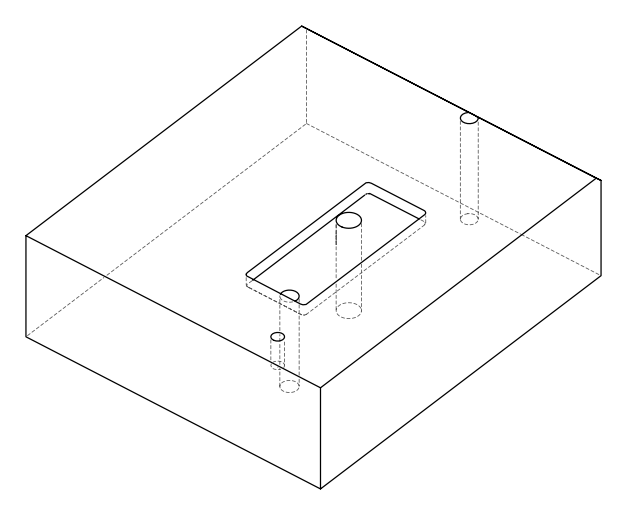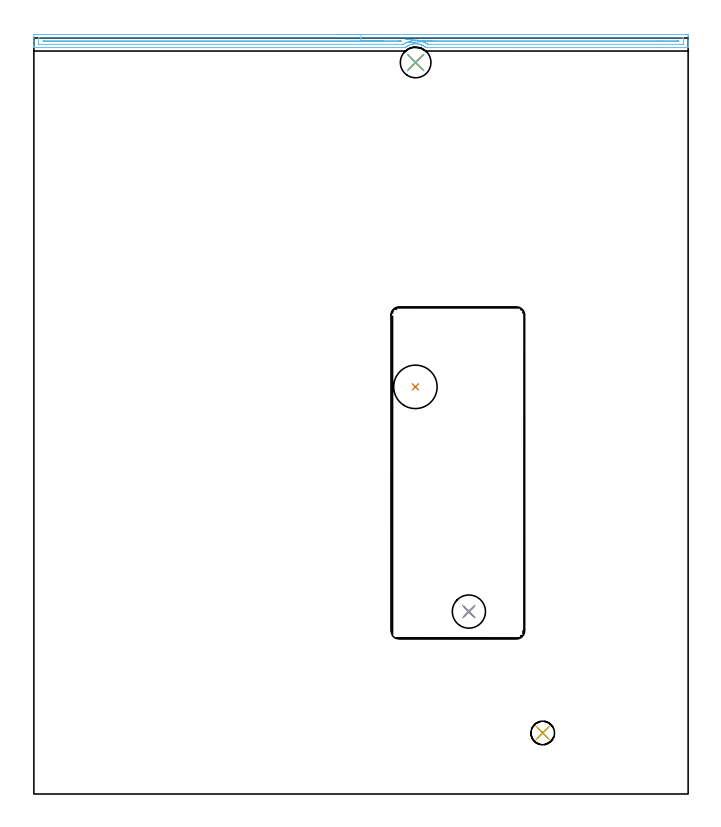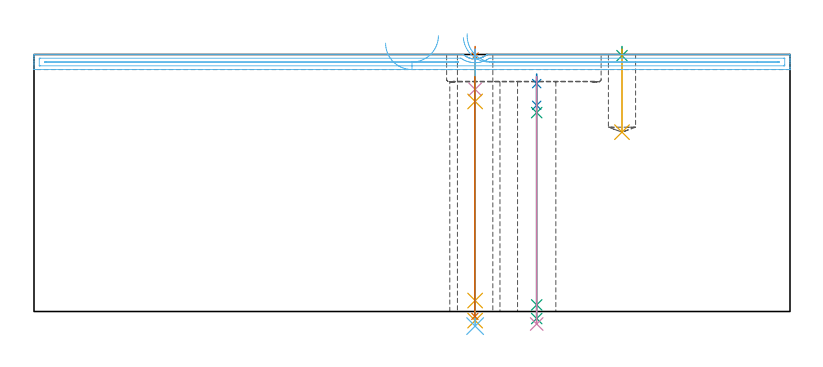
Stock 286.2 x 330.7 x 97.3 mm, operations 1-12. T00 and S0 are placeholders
(PLAN: 13 operations, 10 tool changes, 51.7 min)
(1 SPOT_DRILL | STEP1HOLE | NXT0321_9005460120000 | 0.03 min | 1 mm3)
(2 SPOT_DRILL_1 | STEP1HOLE_2 | NXT0321_9005460120000 | 0.03 min | 1088 mm3)
(3 SPOT_DRILL_2 | STEP1POCKET | NXT0321_9005460120000 | 0.03 min | 1 mm3)
(4 DRILL_BLIND_HOLE_INTO_CENTER | STEP1HOLE | NXT0301_059 | 0.06 min | 733 mm3)
(5 GUN_DRILL_THROUGH_HOLE | STEP1HOLE | UGT0307_005 | 0.48 min | 4584 mm3)
(6 DRILL_TO_ENLARGE_THROUGH_HOLE | STEP1HOLE | UGT0301_268 | 0.42 min | 8377 mm3)
(7 INDEXABLE_INSERT_DRILL_THROUGH_HOLE_FROM_SOLID | STEP1HOLE_1 | NXT0302_009 | 0.37 min | 27557 mm3)
(8 DRILL_BLIND_HOLE_INTO_CENTER_1 | STEP1HOLE_2 | NXT0301_030 | 0.05 min | 224 mm3)
(9 GUN_DRILL_THROUGH_HOLE_1 | STEP1HOLE_2 | UGT0307_001 | 0.43 min | 1526 mm3)
(10 SPADE_DRILL_TO_ENLARGE_THROUGH_HOLE | STEP1HOLE_2 | UGT0306_005 | 0.38 min | 13204 mm3)
(11 DRILL_BLIND_HOLE_INTO_CENTER_2 | STEP1POCKET | NXT0301_074 | 0.13 min | 2336 mm3)
(12 AREA_MILL | FG_CHAMFER_SURFACE | UGT0205_001 | 7.05 min | 4648 mm3)
(13 MILL_RECTANGULAR_POCKET | POCKET_RECTANGULAR_STRAIGHT | NXT0201_002 | Follow Part, ap 1.5, ae 75% | 42.23 min | 83536 mm3)
(TOOL NXT0321_9005460120000 | NC Spot Drill, 142deg, 12mm, Carbide, Uncoated | D12 PA142 FL30 Z2)
(TOOL NXT0301_059 | Carbide Drill 8.8mm [860.1-0880-026A1-MM 2214] | D8.8 PA140 FL47 Z2)
(TOOL UGT0307_005 | Gun Drill 8.3 mm | D8.3 PA130 FL24 Z1)
(TOOL UGT0301_268 | Twist Drill 13.4 mm | D13.4 PA118 FL108 Z2)
(TOOL NXT0302_009 | Index. Insert Drill 19mm [880-D1900L25-05] | D19 PA176 FL95 Z2)
(TOOL NXT0301_030 | Carbide Drill 5.9mm [860.1-0590-018A1-MM 2214] | D5.9 PA140 FL28 Z2)
(TOOL UGT0307_001 | Gun Drill 5 mm | D5 PA130 FL24 Z1)
(TOOL UGT0306_005 | Spade Drill 14.5mm | D14.5 PA132 FL10 Z2)
(TOOL NXT0301_074 | Carbide Drill 10.3mm [860.1-1030-031A1-MM 2214] | D10.3 PA140 FL55 Z2)
(TOOL UGT0205_001 | Chamfer Mill 20 x 3 x 45 deg. | D20 FL50 Z2)
(TOOL NXT0201_002 | ENDMILL 6mm [R216.24-06050CBC13P 1620] | D6 R1 FL13 Z4)
(OP 1 SPOT_DRILL)
G17 G21 G94 G90
T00 M6
G54
G17 G0 G90 X167. Y320. S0 M3
G43 Z107.3 H0
G94 G81 G98 Z96.723 F250. R100.3
G80
M5
M2
(OP 2 SPOT_DRILL_1)
G17 G21 G94 G90
T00 M6
G54
G17 G0 G90 X190.3 Y79.8 S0 M3
G43 Z107.3 H0
G94 G81 G98 Z86.276 F250. R89.9
G80
M5
M2
(OP 3 SPOT_DRILL_2)
G17 G21 G94 G90
T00 M6
G54
G17 G0 G90 X222.6 Y26.7 S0 M3
G43 Z107.3 H0
G94 G81 G98 Z96.857 F250. R100.3
G80
M5
M2
(OP 4 DRILL_BLIND_HOLE_INTO_CENTER)
G17 G21 G94 G90
T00 M6
G54
G17 G0 G90 X167. Y320. S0 M3
G43 Z107.3 H1
G94 G81 G98 Z84.1 F250. R99.3
G80
M5
M2
(OP 5 GUN_DRILL_THROUGH_HOLE)
G17 G21 G94 G90
T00 M6
G54
G17 G0 G90 X167. Y320. M8
G43 Z107.3 H0
Z94.153
S716 M3
G94 G1 Z79.525 F125. M26
G4 X.084
Z4.15 F250.
G4 X.084
Z-3.435 F125.
G4 X.084
M5
M9
G0 Z94.153
Z107.3
M2
(OP 6 DRILL_TO_ENLARGE_THROUGH_HOLE)
G17 G21 G94 G90
T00 M6
G54
G17 G0 G90 X167. Y320. S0 M3
G43 Z107.3 H0
G94 G73 G98 Z-5.526 F250. Q12.853 R99.3
G80
M5
M2
(OP 7 INDEXABLE_INSERT_DRILL_THROUGH_HOLE_FROM_SOLID)
G17 G21 G94 G90
T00 M6
G54
G17 G0 G90 X166.9 Y178.1 S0 M3
G43 Z107.3 H1
G94 G81 G98 Z-1.832 F250. R88.9
G80
M5
M2
(OP 8 DRILL_BLIND_HOLE_INTO_CENTER_1)
G17 G21 G94 G90
T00 M6
G54
G17 G0 G90 X190.3 Y79.8 S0 M3
G43 Z107.3 H1
G94 G81 G98 Z78.05 F250. R88.9
G80
M5
M2
(OP 9 GUN_DRILL_THROUGH_HOLE_1)
G17 G21 G94 G90
T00 M6
G54
G17 G0 G90 X190.3 Y79.8 M8
G43 Z107.3 H0
Z86.572
S716 M3
G94 G1 Z75.294 F125. M26
G4 X.084
Z2.5 F250.
G4 X.084
Z-2.666 F125.
G4 X.084
M5
M9
G0 Z86.572
Z107.3
M2
(OP 10 SPADE_DRILL_TO_ENLARGE_THROUGH_HOLE)
G17 G21 G94 G90
T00 M6
G54
G17 G0 G90 X190.3 Y79.8 S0 M3
G43 Z107.3 H0
G94 G73 G98 Z-4.728 F250. Q13.09 R88.9
G80
M5
M2
(OP 11 DRILL_BLIND_HOLE_INTO_CENTER_2)
G17 G21 G94 G90
T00 M6
G54
G17 G0 G90 X222.6 Y26.7 S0 M3
G43 Z107.3 H1
G94 G81 G98 Z67.9 F250. R99.3
G80
M5
M2
(OP 12 AREA_MILL)
G17 G21 G94 G90
T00 M6
G54
G17 G0 G90 X133.1 Y332.2 S1061 M3
G43 Z107.3 H0
Z101.6
G94 G1 X133.138 Z100.728 F250.
X133.252 Z99.864
X133.441 Z99.012
X133.703 Z98.18
X134.037 Z97.374
X134.44 Z96.6
X134.908 Z95.864
X135.44 Z95.172
X136.029 Z94.529
X136.672 Z93.94
X137.364 Z93.409
X138.1 Z92.94
X138.874 Z92.537
X139.68 Z92.203
X140.512 Z91.941
X141.364 Z91.752
X142.228 Z91.638
X143.1 Z91.6
X285.583
X286.196 Y332.197
X286.198 Y332.196 Z91.601
X286.2 Y331.583 Z92.213
Y331.307 Z92.489
Y329.797 Z93.998
Y329.245 Z94.552
Y328.903 Z94.893
Y328.352 Z95.445
Y328.01 Z95.785
Y327.327 Z96.473
Y326.971 Z96.828
X286.193 Y326.562 Z97.229
X286.19 Y326.502 Z97.288
X286.029 Y326.5 Z97.3
X171.686
X171.463 Y326.504 Z97.289
X171.449 Y326.511 Z97.283
X171.266 Y326.66 Z97.14
X171.221 Y326.697 Z97.102
X171.054 Y326.819 Z96.98
X170.782 Y327.017 Z96.782
X170.328 Y327.31 Z96.489
X170.159 Y327.406 Z96.393
X170.07 Y327.449 Z96.351
X169.899 Y327.531 Z96.266
X169.801 Y327.579 Z96.219
X169.616 Y327.658 Z96.141
X169.436 Y327.734 Z96.065
X169.282 Y327.787 Z96.012
X169.114 Y327.845 Z95.954
X169.006 Y327.88 Z95.916
X168.991 Y327.886 Z95.911
X168.543 Y328.011 Z95.789
X168.098 Y328.099 Z95.697
X167.847 Y328.132 Z95.664
X167.666 Y328.155 Z95.638
X167.65 Y328.157 Z95.636
X167.204 Y328.186 Z95.607
X167.164 Y328.185 Z95.606
X166.757 Y328.184 Z95.608
X166.31 Y328.154 Z95.642
X165.879 Y328.095 Z95.701
X165.865 Y328.093 Z95.703
X165.406 Y327.997 Z95.802
X164.986 Y327.879 Z95.918
X164.972 Y327.875 Z95.922
X164.694 Y327.777 Z96.023
X164.522 Y327.715 Z96.084
X164.079 Y327.523 Z96.274
X163.964 Y327.467 Z96.333
X163.842 Y327.406 Z96.393
X163.497 Y327.202 Z96.594
X163.365 Y327.117 Z96.68
X163.186 Y327.003 Z96.796
X162.871 Y326.765 Z97.03
X162.683 Y326.616 Z97.18
X162.542 Y326.505 Z97.291
X162.306 Y326.5 Z97.3
X0.171
X0.01 Y326.502 Z97.288
X0.007 Y326.562 Z97.229
X0. Y326.972 Z96.828
Y327.327 Z96.472
Y328.01 Z95.785
Y329.245 Z94.552
Y329.797 Z93.998
Y330.414 Z93.381
X0.002 Y332.196 Z91.601
X0.004 Y332.197 Z91.6
X0.617 Y332.2
X143.1
Y330.786 Z93.014
X283.796 Y330.785 Z93.015
X283.892 Y330.784 Z93.016
X284.083 Y330.78 Z93.02
X284.191 Y330.776 Z93.024
X284.194 Y330.747 Z93.053
X284.196 Y330.69 Z93.11
X284.2 Y330.286 Z93.514
X284.199 Y328.01 Z95.79
X284.198 Y327.96 Z95.84
X284.194 Y327.935 Z95.865
X284.191 Y327.927 Z95.873
X284.177 Y327.921 Z95.879
X283.988 Y327.916 Z95.884
X283.891 Y327.915 Z95.885
X172.93
X172.738 Y327.917 Z95.883
X172.358 Y327.921 Z95.879
X172.212 Y328.01 Z95.79
X172.133 Y328.06 Z95.74
X171.991 Y328.152 Z95.648
X171.44 Y328.484 Z95.316
X171.239 Y328.589 Z95.211
X170.554 Y328.903 Z94.897
X170.346 Y328.988 Z94.812
X170.211 Y329.038 Z94.762
X169.75 Y329.188 Z94.612
X169.453 Y329.27 Z94.53
X168.967 Y329.389 Z94.411
X168.559 Y329.47 Z94.33
X168.408 Y329.494 Z94.306
X168.276 Y329.513 Z94.287
X167.99 Y329.547 Z94.253
X167.666 Y329.572 Z94.228
X167.317 Y329.594 Z94.206
X166.973 Y329.597 Z94.203
X166.773 Y329.595 Z94.205
X166.119 Y329.557 Z94.243
X165.879 Y329.531 Z94.269
X165.332 Y329.451 Z94.349
X165.175 Y329.419 Z94.381
X164.986 Y329.378 Z94.422
X164.603 Y329.286 Z94.514
X164.093 Y329.139 Z94.661
X163.919 Y329.077 Z94.723
X163.445 Y328.903 Z94.897
X163.229 Y328.814 Z94.986
X163.199 Y328.8 Z95.
X162.667 Y328.542 Z95.258
X162.306 Y328.335 Z95.465
X162.105 Y328.211 Z95.589
X161.653 Y327.925 Z95.875
X161.604 Y327.921 Z95.879
X161.507 Y327.916 Z95.884
X161.413 Y327.915 Z95.885
X2.404
X2.308 Y327.916 Z95.884
X2.117 Y327.92 Z95.88
X2.009 Y327.924 Z95.876
X2.006 Y327.953 Z95.847
X2.004 Y328.01 Z95.79
X2. Y328.414 Z95.386
X2.001 Y330.69 Z93.11
X2.002 Y330.74 Z93.06
X2.006 Y330.765 Z93.035
X2.009 Y330.773 Z93.027
X2.023 Y330.779 Z93.021
X2.212 Y330.784 Z93.016
X2.309 Y330.785 Z93.015
X143.1 Y330.786 Z93.014
Y329.371 Z94.429
X160.094
X160.52 Y329.364 Z94.436
X160.788 Y329.349 Z94.451
X160.562 Y329.333 Z94.467
X160.52 Y329.331 Z94.469
X160.094 Y329.329 Z94.471
X159.669 Y329.328 Z94.472
X4.658 Y329.329 Z94.471
X4.234 Y329.333 Z94.467
X4.191 Y329.335 Z94.465
X4.055 Y329.351 Z94.449
X4.149 Y329.365 Z94.435
X4.191 Y329.367 Z94.433
X4.616 Y329.371 Z94.429
X4.659
X143.1
X143.972 Z94.467
X144.836 Z94.58
X145.688 Z94.769
X146.52 Z95.032
X147.326 Z95.365
X148.1 Z95.768
X148.836 Z96.237
X149.528 Z96.768
X150.171 Z97.357
X150.76 Z98.001
X151.292 Z98.693
X151.76 Z99.429
X152.163 Z100.202
X152.497 Z101.008
X152.759 Z101.84
X152.948 Z102.692
X153.062 Z103.557
X153.1 Z104.429
G0 X164.003 Y328.665 Z105.163
G1 X163.976 Y328.663 Z104.291
X164.025 Y328.666 Z103.42
X164.15 Y328.676 Z102.556
X164.35 Y328.691 Z101.707
X164.622 Y328.711 Z100.879
X164.966 Y328.736 Z100.077
X165.378 Y328.767 Z99.309
X165.855 Y328.803 Z98.579
X166.393 Y328.843 Z97.894
X166.99 Y328.887 Z97.259
X167.639 Y328.935 Z96.678
X168.336 Y328.987 Z96.156
X169.076 Y329.042 Z95.697
X169.853 Y329.1 Z95.305
X170.661 Y329.16 Z94.981
X171.494 Y329.222 Z94.73
X172.345 Y329.286 Z94.552
X173.209 Y329.35 Z94.45
X173.454 Y329.368 Z94.432
X173.494 Y329.37 Z94.43
X173.919 Y329.371 Z94.429
X174.344 Y329.372 Z94.428
X281.584 Y329.371 Z94.429
X282.009 Y329.364 Z94.436
X282.145 Y329.349 Z94.451
X282.051 Y329.335 Z94.465
X282.009 Y329.333 Z94.467
X281.583 Y329.329 Z94.471
X273.789 Y329.328 Z94.472
X173.919 Y329.329 Z94.471
X173.492 Y329.33 Z94.47
X173.451 Y329.332 Z94.468
X173.209 Y329.35 Z94.45
X172.34 Y329.414 Z94.424
X171.471 Y329.478 Z94.474
X170.61 Y329.541 Z94.6
X169.764 Y329.604 Z94.801
X168.938 Y329.665 Z95.075
X168.138 Y329.724 Z95.42
X167.372 Y329.78 Z95.833
X166.645 Y329.833 Z96.312
X165.962 Y329.884 Z96.853
X165.329 Y329.93 Z97.451
X164.75 Y329.973 Z98.103
X164.23 Y330.011 Z98.802
X163.773 Y330.045 Z99.544
X163.382 Y330.074 Z100.324
X163.061 Y330.097 Z101.134
X162.811 Y330.116 Z101.97
X162.634 Y330.129 Z102.824
X162.533 Y330.136 Z103.691
G0 Z107.3
M5
M2
